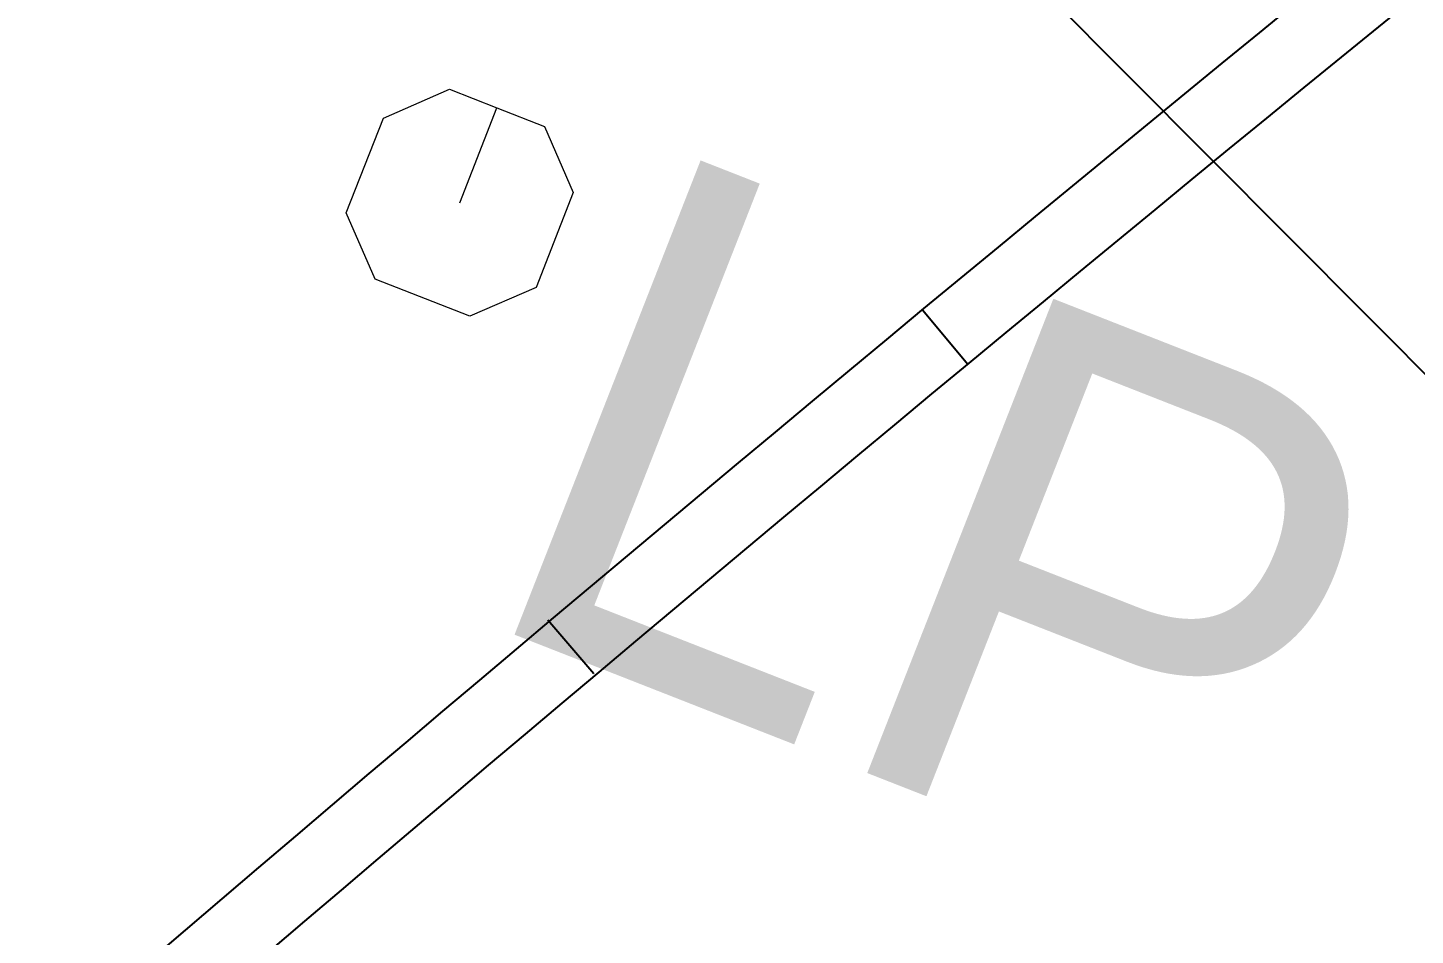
# Model space of a CAD drawing. Extents: x 421500 to 422711, y 436000 to 437000.
# Drawn here: x 422018.513 to 422020.964, y 436541.984 to 436543.588 of the extents above; entities that cross this region are included whole.
import ezdxf
from ezdxf.enums import TextEntityAlignment as Align

# ---------------------------------------------------------------- set-up
doc = ezdxf.new("R2010")
doc.units = 0
doc.layers.get('0').update_dxf_attribs({"color": 210})
doc.layers.add('716709-ExBase$0$LCCPoint Features', color=8, linetype='Continuous', lineweight=0)
for name, color, linetype in [('Pr-Edging', 7, 'Continuous'), ('Pr-Kerb', 2, 'Continuous'), ('Pr-KerbEdge', 8, 'Continuous'), ('z-dwgnotes', 11, 'Continuous')]:
    doc.layers.add(name, color=color, linetype=linetype)
doc.styles.add('716709-ExBase$0$Style-WORKING', font='WORKING.shx')

# ---------------------------------------------------------------- blocks, each defined once
blk = doc.blocks.new('716709-ExBase$0$MSL1')
at = {"color": 0, "linetype": 'ByBlock', "lineweight": -2, "flags": 128}
blk.add_lwpolyline([(0, 0), (0, 1), (0.5, 1), (1, 0.5), (1, -0.5), (0.5, -1), (-0.5, -1), (-1, -0.5), (-1, 0.5), (-0.5, 1), (0, 1)], dxfattribs=at)

msp = doc.modelspace()

# ---------------------------------------------------------------- linework, layer by layer
at = {"layer": 'Pr-Edging', "flags": 128}
msp.add_lwpolyline([(422062.7171, 436568.3103), (422062.1128, 436568.9973), (422057.1737, 436565.3535, -0.005602), (422055.0332, 436563.8111), (422028.9524, 436545.4579, 0.042932), (422015.0309, 436533.7551, 0.042932)], format="xyb", dxfattribs=at)
at = {"layer": 'Pr-Kerb', "flags": 128}
msp.add_lwpolyline([(422039.622, 436486.1173), (422016.8777, 436501.1206, -0.052241), (422011.2409, 436505.7494), (422010.7347, 436506.2622, -0.404434), (422010.4497, 436534.0673, -0.049838), (422026.9382, 436548.3202), (422053.019, 436566.6734, 0.005602), (422055.0958, 436568.17), (422082.5713, 436588.44, 0.01839), (422089.1438, 436593.6728, 0.008127), (422104.0695, 436606.9074, 0.021753), (422111.0971, 436613.9318), (422145.3144, 436651.2463), (422166.4845, 436675.2427)], format="xyb", dxfattribs=at)
at = {"layer": 'Pr-KerbEdge'}
for p, q in [((422020.0932, 436543.0893), (422020.173, 436542.9931)), ((422019.4312, 436542.5416), (422019.5125, 436542.4466))]:
    msp.add_line(p, q, dxfattribs=at)
at = {"layer": 'Pr-KerbEdge', "flags": 128}
msp.add_lwpolyline([(422039.6909, 436486.2216), (422016.9465, 436501.225, -0.052241), (422011.3298, 436505.8372), (422010.8236, 436506.35, -0.404434), (422010.5405, 436533.9813, -0.049838), (422027.0101, 436548.2179), (422053.0909, 436566.5712, 0.005602), (422055.17, 436568.0694), (422082.6455, 436588.3394, 0.01839), (422089.2252, 436593.5779, 0.008127), (422104.1539, 436606.8152, 0.021753), (422111.1892, 436613.8473), (422145.4073, 436651.1627), (422166.5782, 436675.16)], format="xyb", dxfattribs=at)
at = {"layer": 'Pr-KerbEdge'}
msp.add_arc((422086.9238, 436454.9562), 118.125, 133.732121, 133.732121, dxfattribs=at)
at = {"layer": 'z-dwgnotes'}
msp.add_line((422022.6991, 436541.2482), (422013.945, 436550.0495), dxfattribs=at)

# ---------------------------------------------------------------- block references
at = {"layer": '716709-ExBase$0$LCCPoint Features', "xscale": 0.18, "yscale": 0.18, "zscale": 0.18, "rotation": 338.5807557840462}
msp.add_blockref('716709-ExBase$0$MSL1', (422019.2757, 436543.2784), dxfattribs=at)
msp.add_blockref('716709-ExBase$0$MSL1', (422019.2757, 436543.2784), dxfattribs=at)

# ---------------------------------------------------------------- texts
at = {"layer": '716709-ExBase$0$LCCPoint Features', "style": '716709-ExBase$0$Style-WORKING'}
msp.add_text('LP', height=0.9, rotation=338.5808, dxfattribs=at).set_placement((422019.6092, 436543.3893), align=Align.TOP_LEFT)
msp.add_text('LP', height=0.9, rotation=338.5808, dxfattribs=at).set_placement((422019.6092, 436543.3893), align=Align.TOP_LEFT)

doc.saveas('drawing.dxf')
